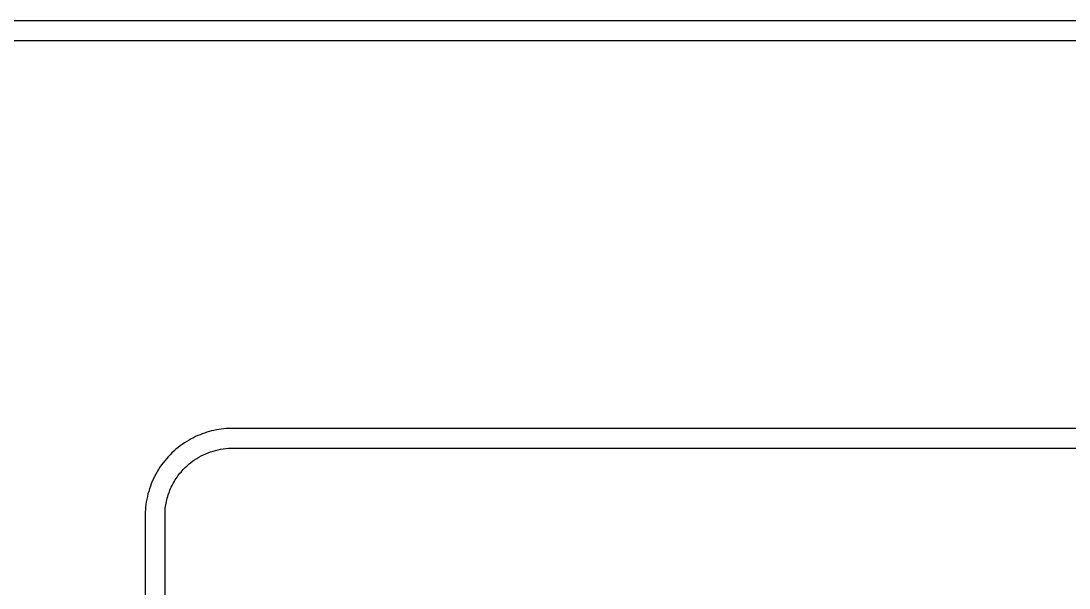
# Model space of a CAD drawing. Extents: x 980 to 25457, y 984 to 49020.
# Drawn here: x 11298 to 16781, y 46052 to 49020 of the extents above; entities that cross this region are included whole.
import ezdxf

# ---------------------------------------------------------------- set-up
doc = ezdxf.new("R2010")
doc.units = 0

msp = doc.modelspace()

# ---------------------------------------------------------------- linework, layer by layer
for points in [[(25353.176636, 36563.461695, -0.000001), (25352.040197, 20064.737908)], [(981.025332, 39243.286233, 0.000001), (980.725995, 36638.380945, 0.000022), (980.440705, 32466.957132, 0.000002), (980.203828, 20941, 0.000003), (980.107189, 12237.212398, 0.000012), (980.209361, 6804.802998)], [(1083.221486, 6831.128539, -0.000012), (1083.127559, 12273.089819, -0.000003), (1083.236026, 20942, -0.000002), (1083.488164, 32350.921193, -0.000022), (1083.779877, 36579.793336, -0.000001), (1084.083373, 39239.060792, -0.032823)], [(1895.500479, 7922.608607, -0.000003), (1895.516153, 10549.853821, -0.000001), (1895.574114, 14934.526042, -0.000001), (1895.654924, 19974.475505, -0.000001), (1895.750479, 25038.650259)], [(25455.283853, 8026.2, 0.000006), (25455.447111, 13939.785085, 0.000004), (25455.5, 20957, 0.000003), (25455.451202, 30583.274766, 0.000015), (25455.249846, 35648.33495)], [(23837.04827, 49018.908979, 0.000001), (21675.802621, 49019.17901, 0.000024), (18681.279442, 49019.402857, 0.000005), (13233.5, 49019.49605, 0.000002), (9165.520775, 49019.509787, 0.000004), (5739.221875, 49019.480206)], [(24540.017364, 25078.057967, 0.000003), (24540.072189, 18212.977995, 0.000025)], [(1792.666637, 28542.695892, 0.000006), (1792.411049, 24569.503036, 0.000003), (1792.195825, 19883.965567, 0.000004), (1792.047621, 15244.749166, 0.000006), (1792, 11426.463451)], [(24642.699465, 18970.575659, 0.000004), (24643, 25073.957926)], [(23728.367996, 45337.206403, 0.000002), (23728.354216, 42876.105371, 0.000002), (23728.361756, 40416.175094, 0.019036)], [(2708.027317, 40429.777448, 0.000002), (2708.046285, 42874.87655, 0.000002), (2708.048936, 45320.157135, 0.014115)], [(23830.974531, 40438.62303, -0.000002), (23830.960256, 42874.830485, -0.000002), (23830.963185, 45310.710508, -0.013332)], [(12051.548069, 39716.029399, -0.00001), (12051.5, 42063, -0.000006), (12051.536126, 44876.122581, -0.000097), (12051.7509, 45853.819334, -0.000018), (12052.019541, 46450.469818, -0.032265), (12053.323218, 46470.5, -0.04562), (12068.813548, 46539.551096, -0.049295), (12096.32043, 46602.775652, -0.049661), (12135.455154, 46658.993885, -0.047603), (12185.417299, 46707.276368, -0.038875), (12229.243921, 46736.968428, -0.037596), (12277.620179, 46759.896312, -0.037267), (12329.30938, 46775.486429, -0.036713), (12383, 46783.328937, -0.017902), (12386.712464, 46783.462085), (13824.671875, 46783.53447, -0.00001), (15406.434288, 46783.581334, -0.000006), (17284.5, 46783.575087, -0.000006), (20407.841099, 46783.489704, -0.000086), (21503.734234, 46783.258111, -0.000014), (22175.694161, 46782.981786, -0.033171)], [(22188.118441, 46885.898062, 0.000002), (21154.696275, 46886.184515, 0.00005), (19747.966021, 46886.42952, 0.00001), (17285.5, 46886.561405, 0.000015), (15404.375221, 46886.565599, 0.000025), (13819.1125, 46886.440676), (12379.739295, 46886.253476, 0.019829), (12371.5, 46885.925507, 0.02688), (12320.362013, 46879.074121, 0.027816), (12270.847225, 46866.823059, 0.027964), (12223.244531, 46849.226176, 0.027823), (12177.81978, 46826.401388, 0.061182), (12088.207502, 46759.196883, 0.061636), (12017.776666, 46672.456937, 0.06151), (11970.502621, 46570.99453, 0.060488), (11948.985865, 46460.5, 0.017832), (11948.415956, 46444.603584, 0.000002), (11948.240306, 45424.10039, 0.000048), (11948.14474, 44107.371698, 0.000013), (11948.246262, 42052.5, 0.000007), (11948.492302, 39326.436677, 0.00009)], [(22164.7084, 37341.415556, -0.000002), (21019.046627, 37341.238715, -0.000042)], [(14149.329828, 37238.536381, 0.000006), (17280.5, 37238.5, 0.000006), (20411.670172, 37238.536381, 0.000086)], [(22508.880463, 44165.819171, -0.000013), (22508.780506, 42053, -0.000007), (22508.543026, 39306.679332, -0.000092)], [(22508.594957, 46441.130711, -0.000003), (22508.777433, 45460.46859, -0.000051)], [(19548.368716, 37341.140756, -0.000012), (17271, 37341.236673, -0.000007), (14300.26361, 37341.473702, -0.000076)], [(12052.00554, 37671.867799, -0.000004), (12051.750672, 38512.850261, -0.000064)], [(2604.461959, 44426.350923, -0.000012), (2604.5, 42876, -0.000018)], [(2686.03872, 48916.948282), (13227.892158, 48916.783512), (23779.430497, 48916.615531, -0.007403)]]:
    msp.add_lwpolyline(points, format="xyb")

doc.saveas('drawing.dxf')
